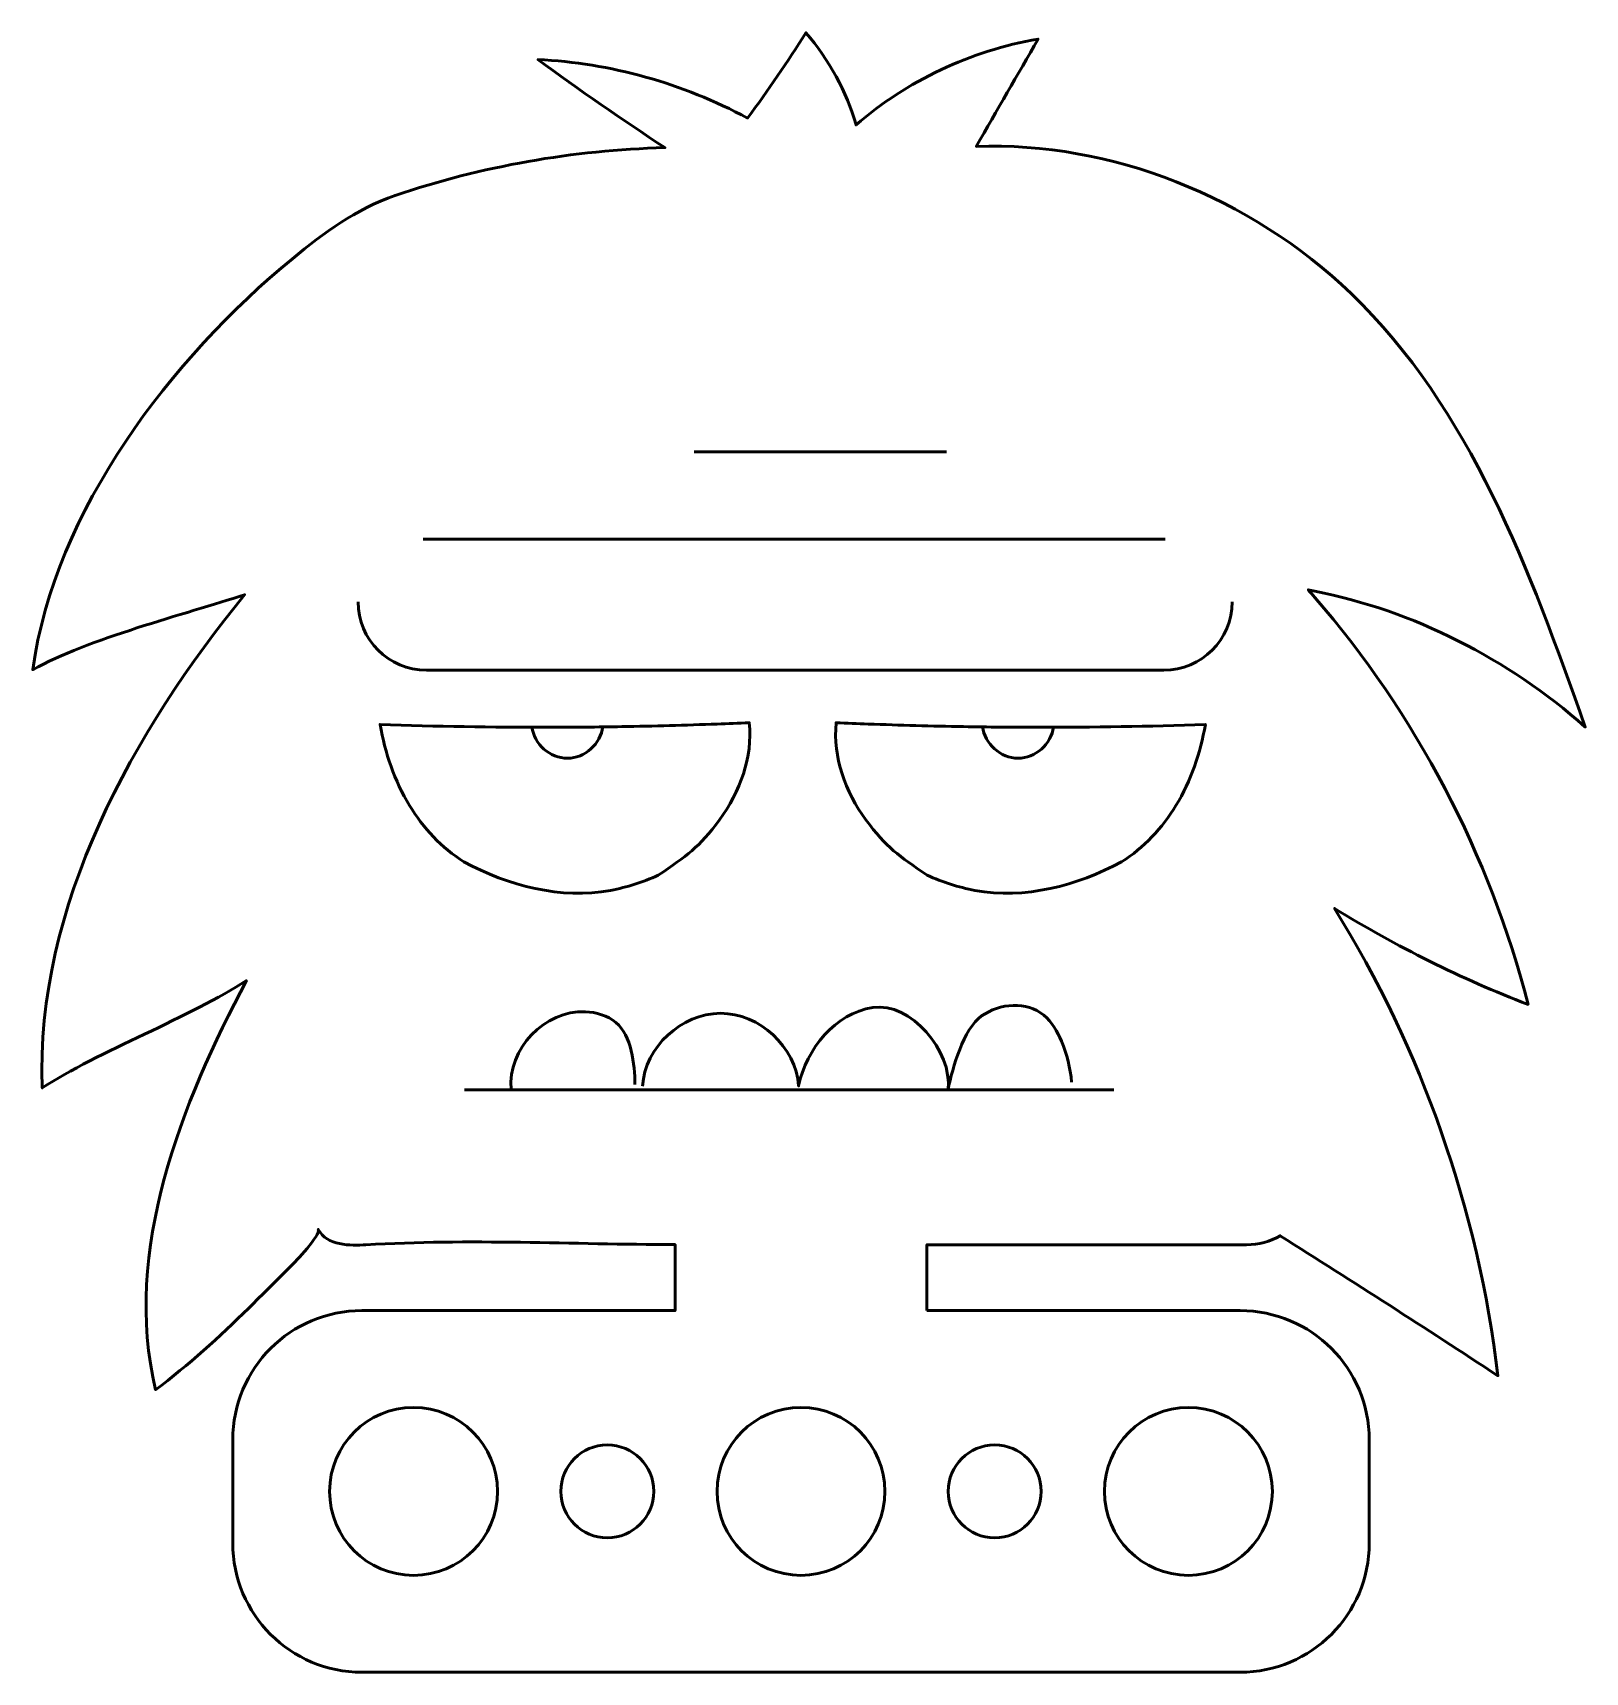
# Model space of a CAD drawing. Header units: centimetres. Extents: x -12.97 to -6.96, y -10.74 to -4.39.
import ezdxf

# ---------------------------------------------------------------- set-up
doc = ezdxf.new("R2010")
doc.units = ezdxf.units.CM
doc.header["$MEASUREMENT"] = 0
doc.layers.add('Layer 1', color=7, linetype='Continuous')

msp = doc.modelspace()

# ---------------------------------------------------------------- linework, layer by layer
at = {"layer": 'Layer 1', "lineweight": 53}
for points, knots in [([(-9.51245, -9.33597), (-9.51245, -9.33597), (-9.51245, -9.08071), (-9.51245, -9.08071), (-9.51245, -9.08071), (-9.51245, -9.08071), (-8.98568, -9.08071), (-8.98568, -9.08071), (-8.98568, -9.08071), (-8.98568, -9.08071), (-8.27461, -9.08071), (-8.27461, -9.08071), (-8.27461, -9.08071), (-8.2274, -9.08071), (-8.18288, -9.06814), (-8.14454, -9.0461), (-8.14454, -9.0461), (-7.86169, -9.22422), (-7.58083, -9.40501), (-7.30175, -9.58842), (-7.30175, -9.58842), (-7.37735, -8.94824), (-7.59628, -8.32411), (-7.93398, -7.77915), (-7.93398, -7.77915), (-7.69439, -7.92687), (-7.44282, -8.05144), (-7.1849, -8.15063), (-7.1849, -8.15063), (-7.33259, -7.57259), (-7.61963, -7.02654), (-8.01005, -6.57505), (-8.01005, -6.57505), (-8.01845, -6.5649), (-8.02726, -6.55521), (-8.03586, -6.54528), (-8.03586, -6.54528), (-8.02726, -6.54682), (-8.01866, -6.54859), (-8.01005, -6.55034), (-8.01005, -6.55034), (-7.62977, -6.62662), (-7.26293, -6.81048), (-6.96358, -7.07657), (-6.96358, -7.07657), (-7.17762, -6.47121), (-7.40711, -5.84425), (-7.86985, -5.39848), (-7.86985, -5.39848), (-8.25939, -5.02327), (-8.80171, -4.80966), (-9.32132, -4.82862), (-9.32132, -4.82862), (-9.24106, -4.68929), (-9.16124, -4.55063), (-9.08189, -4.41285), (-9.08189, -4.41285), (-9.34446, -4.45914), (-9.58959, -4.57443), (-9.78648, -4.74528), (-9.78648, -4.74528), (-9.82328, -4.61632), (-9.89053, -4.49331), (-9.98111, -4.3888), (-9.98111, -4.3888), (-10.05144, -4.50147), (-10.12685, -4.61168), (-10.20686, -4.71882), (-10.20686, -4.71882), (-10.45774, -4.58415), (-10.73837, -4.50588), (-11.01878, -4.49241), (-11.01878, -4.49241), (-10.85786, -4.61057), (-10.69385, -4.72435), (-10.52694, -4.83346), (-10.52694, -4.83346), (-10.88276, -4.84293), (-11.23592, -4.90532), (-11.57123, -5.01864), (-11.57123, -5.01864), (-11.72621, -5.07354), (-11.84327, -5.16016), (-11.96871, -5.26336), (-11.96871, -5.26336), (-12.43718, -5.64827), (-12.8898, -6.2371), (-12.97423, -6.855), (-12.97423, -6.855), (-12.76346, -6.73619), (-12.38273, -6.63897), (-12.15389, -6.56447), (-12.15389, -6.56447), (-12.57982, -7.08429), (-12.96695, -7.7741), (-12.9374, -8.47381), (-12.9374, -8.47381), (-12.72534, -8.33428), (-12.35606, -8.19582), (-12.14707, -8.05846), (-12.14707, -8.05846), (-12.39749, -8.53069), (-12.62768, -9.10474), (-12.49893, -9.64266), (-12.49893, -9.64266), (-12.37058, -9.54633), (-12.2522, -9.43883), (-12.13809, -9.32621), (-12.13809, -9.32621), (-12.08362, -9.27249), (-12.0297, -9.21821), (-11.97522, -9.16445), (-11.97522, -9.16445), (-11.95929, -9.14871), (-11.85806, -9.04274), (-11.86893, -9.02148), (-11.86893, -9.02148), (-11.83613, -9.08563), (-11.7435, -9.08463), (-11.68412, -9.08109), (-11.68412, -9.08109), (-11.28831, -9.05763), (-10.8843, -9.07938), (-10.48745, -9.08065), (-10.48745, -9.08065), (-10.48745, -9.08065), (-10.48745, -9.33597), (-10.48745, -9.33597), (-10.48745, -9.33597), (-10.48745, -9.33597), (-11.69995, -9.33597), (-11.69995, -9.33597), (-11.69995, -9.33597), (-11.97609, -9.33597), (-12.19995, -9.55983), (-12.19995, -9.83597), (-12.19995, -9.83597), (-12.19995, -9.83597), (-12.19995, -10.23597), (-12.19995, -10.23597), (-12.19995, -10.23597), (-12.19995, -10.51211), (-11.97609, -10.73597), (-11.69995, -10.73597), (-11.69995, -10.73597), (-11.69995, -10.73597), (-8.29995, -10.73597), (-8.29995, -10.73597), (-8.29995, -10.73597), (-8.02381, -10.73597), (-7.79995, -10.51211), (-7.79995, -10.23597), (-7.79995, -10.23597), (-7.79995, -10.23597), (-7.79995, -9.83597), (-7.79995, -9.83597), (-7.79995, -9.83597), (-7.79995, -9.55983), (-8.02381, -9.33597), (-8.29995, -9.33597), (-8.29995, -9.33597), (-8.29995, -9.33597), (-9.51245, -9.33597), (-9.51245, -9.33597)], [0, 0, 0, 0, 0.0238095, 0.0238095, 0.0238095, 0.0238095, 0.047619, 0.047619, 0.047619, 0.047619, 0.0714286, 0.0714286, 0.0714286, 0.0714286, 0.0952381, 0.0952381, 0.0952381, 0.0952381, 0.1190476, 0.1190476, 0.1190476, 0.1190476, 0.1428571, 0.1428571, 0.1428571, 0.1428571, 0.1666667, 0.1666667, 0.1666667, 0.1666667, 0.1904762, 0.1904762, 0.1904762, 0.1904762, 0.2142857, 0.2142857, 0.2142857, 0.2142857, 0.2380952, 0.2380952, 0.2380952, 0.2380952, 0.2619048, 0.2619048, 0.2619048, 0.2619048, 0.2857143, 0.2857143, 0.2857143, 0.2857143, 0.3095238, 0.3095238, 0.3095238, 0.3095238, 0.3333333, 0.3333333, 0.3333333, 0.3333333, 0.3571429, 0.3571429, 0.3571429, 0.3571429, 0.3809524, 0.3809524, 0.3809524, 0.3809524, 0.4047619, 0.4047619, 0.4047619, 0.4047619, 0.4285714, 0.4285714, 0.4285714, 0.4285714, 0.452381, 0.452381, 0.452381, 0.452381, 0.4761905, 0.4761905, 0.4761905, 0.4761905, 0.5, 0.5, 0.5, 0.5, 0.5238095, 0.5238095, 0.5238095, 0.5238095, 0.547619, 0.547619, 0.547619, 0.547619, 0.5714286, 0.5714286, 0.5714286, 0.5714286, 0.5952381, 0.5952381, 0.5952381, 0.5952381, 0.6190476, 0.6190476, 0.6190476, 0.6190476, 0.6428571, 0.6428571, 0.6428571, 0.6428571, 0.6666667, 0.6666667, 0.6666667, 0.6666667, 0.6904762, 0.6904762, 0.6904762, 0.6904762, 0.7142857, 0.7142857, 0.7142857, 0.7142857, 0.7380952, 0.7380952, 0.7380952, 0.7380952, 0.7619048, 0.7619048, 0.7619048, 0.7619048, 0.7857143, 0.7857143, 0.7857143, 0.7857143, 0.8095238, 0.8095238, 0.8095238, 0.8095238, 0.8333333, 0.8333333, 0.8333333, 0.8333333, 0.8571429, 0.8571429, 0.8571429, 0.8571429, 0.8809524, 0.8809524, 0.8809524, 0.8809524, 0.9047619, 0.9047619, 0.9047619, 0.9047619, 0.9285714, 0.9285714, 0.9285714, 0.9285714, 0.952381, 0.952381, 0.952381, 0.952381, 1, 1, 1, 1]), ([(-11.82495, -10.03597), (-11.82495, -9.85648), (-11.67944, -9.71097), (-11.49995, -9.71097), (-11.49995, -9.71097), (-11.32046, -9.71097), (-11.17495, -9.85648), (-11.17495, -10.03597), (-11.17495, -10.03597), (-11.17495, -10.21546), (-11.32046, -10.36097), (-11.49995, -10.36097), (-11.49995, -10.36097), (-11.67944, -10.36097), (-11.82495, -10.21546), (-11.82495, -10.03597)], [0, 0, 0, 0, 0.2, 0.2, 0.2, 0.2, 0.4, 0.4, 0.4, 0.4, 0.6, 0.6, 0.6, 0.6, 1, 1, 1, 1]), ([(-10.32495, -10.03597), (-10.32495, -9.85648), (-10.17944, -9.71097), (-9.99995, -9.71097), (-9.99995, -9.71097), (-9.82046, -9.71097), (-9.67495, -9.85648), (-9.67495, -10.03597), (-9.67495, -10.03597), (-9.67495, -10.21546), (-9.82046, -10.36097), (-9.99995, -10.36097), (-9.99995, -10.36097), (-10.17944, -10.36097), (-10.32495, -10.21546), (-10.32495, -10.03597)], [0, 0, 0, 0, 0.2, 0.2, 0.2, 0.2, 0.4, 0.4, 0.4, 0.4, 0.6, 0.6, 0.6, 0.6, 1, 1, 1, 1]), ([(-8.82495, -10.03597), (-8.82495, -9.85648), (-8.67944, -9.71097), (-8.49995, -9.71097), (-8.49995, -9.71097), (-8.32046, -9.71097), (-8.17495, -9.85648), (-8.17495, -10.03597), (-8.17495, -10.03597), (-8.17495, -10.21546), (-8.32046, -10.36097), (-8.49995, -10.36097), (-8.49995, -10.36097), (-8.67944, -10.36097), (-8.82495, -10.21546), (-8.82495, -10.03597)], [0, 0, 0, 0, 0.2, 0.2, 0.2, 0.2, 0.4, 0.4, 0.4, 0.4, 0.6, 0.6, 0.6, 0.6, 1, 1, 1, 1]), ([(-10.92995, -10.03597), (-10.92995, -9.93656), (-10.84936, -9.85597), (-10.74995, -9.85597), (-10.74995, -9.85597), (-10.65054, -9.85597), (-10.56995, -9.93656), (-10.56995, -10.03597), (-10.56995, -10.03597), (-10.56995, -10.13538), (-10.65054, -10.21597), (-10.74995, -10.21597), (-10.74995, -10.21597), (-10.84936, -10.21597), (-10.92995, -10.13538), (-10.92995, -10.03597)], [0, 0, 0, 0, 0.2, 0.2, 0.2, 0.2, 0.4, 0.4, 0.4, 0.4, 0.6, 0.6, 0.6, 0.6, 1, 1, 1, 1]), ([(-9.42995, -10.03597), (-9.42995, -9.93656), (-9.34936, -9.85597), (-9.24995, -9.85597), (-9.24995, -9.85597), (-9.15054, -9.85597), (-9.06995, -9.93656), (-9.06995, -10.03597), (-9.06995, -10.03597), (-9.06995, -10.13538), (-9.15054, -10.21597), (-9.24995, -10.21597), (-9.24995, -10.21597), (-9.34936, -10.21597), (-9.42995, -10.13538), (-9.42995, -10.03597)], [0, 0, 0, 0, 0.2, 0.2, 0.2, 0.2, 0.4, 0.4, 0.4, 0.4, 0.6, 0.6, 0.6, 0.6, 1, 1, 1, 1])]:
    msp.add_open_spline(points, degree=3, knots=knots, dxfattribs=at)
at = {"layer": 'Layer 1', "color": 5, "lineweight": 53}
for points in [[(-10.41336, -6.01179), (-10.41336, -6.01179), (-9.43601, -6.01179), (-9.43601, -6.01179)], [(-11.4629, -6.34982), (-11.4629, -6.34982), (-8.59045, -6.34982), (-8.59045, -6.34982)], [(-11.45049, -6.85684), (-11.59598, -6.85684), (-11.71502, -6.7378), (-11.71502, -6.59231)], [(-8.33027, -6.59231), (-8.33027, -6.7378), (-8.4493, -6.85684), (-8.59482, -6.85684)], [(-8.59482, -6.85684), (-8.59482, -6.85684), (-11.45049, -6.85684), (-11.45049, -6.85684)], [(-11.30251, -8.48086), (-11.30251, -8.48086), (-8.78896, -8.48086), (-8.78896, -8.48086)]]:
    msp.add_open_spline(points, degree=3, dxfattribs=at)
for points, knots in [([(-10.97764, -7.07766), (-11.19502, -7.07791), (-11.4124, -7.07427), (-11.62968, -7.06665), (-11.62968, -7.06665), (-11.61028, -7.17687), (-11.57388, -7.28469), (-11.51577, -7.38028), (-11.51577, -7.38028), (-11.46277, -7.46744), (-11.39128, -7.54413), (-11.30518, -7.59854), (-11.30518, -7.59854), (-11.13228, -7.69096), (-10.92998, -7.74477), (-10.73692, -7.70932), (-10.73692, -7.70932), (-10.6736, -7.69665), (-10.61167, -7.67691), (-10.55274, -7.65045), (-10.55274, -7.65045), (-10.44201, -7.57512), (-10.39452, -7.5439), (-10.31544, -7.43577), (-10.31544, -7.43577), (-10.23633, -7.32755), (-10.18648, -7.19328), (-10.2, -7.05993), (-10.2, -7.05993), (-10.24138, -7.06175), (-10.28275, -7.06344), (-10.32414, -7.065), (-10.32414, -7.065), (-10.44703, -7.0696), (-10.56999, -7.07296), (-10.69297, -7.07505), (-10.69297, -7.07505), (-10.78786, -7.07667), (-10.88276, -7.07755), (-10.97764, -7.07766)], [0, 0, 0, 0, 0.0909091, 0.0909091, 0.0909091, 0.0909091, 0.1818182, 0.1818182, 0.1818182, 0.1818182, 0.2727273, 0.2727273, 0.2727273, 0.2727273, 0.3636364, 0.3636364, 0.3636364, 0.3636364, 0.4545455, 0.4545455, 0.4545455, 0.4545455, 0.5454545, 0.5454545, 0.5454545, 0.5454545, 0.6363636, 0.6363636, 0.6363636, 0.6363636, 0.7272727, 0.7272727, 0.7272727, 0.7272727, 0.8181818, 0.8181818, 0.8181818, 0.8181818, 1, 1, 1, 1]), ([(-11.04165, -7.07583), (-11.03372, -7.14234), (-10.97111, -7.19783), (-10.90413, -7.19767), (-10.90413, -7.19767), (-10.83713, -7.19753), (-10.77477, -7.14181), (-10.76712, -7.07525)], [0, 0, 0, 0, 0.3333333, 0.3333333, 0.3333333, 0.3333333, 1, 1, 1, 1]), ([(-9.08621, -7.07766), (-8.86881, -7.07791), (-8.65143, -7.07427), (-8.43416, -7.06665), (-8.43416, -7.06665), (-8.45356, -7.17687), (-8.48997, -7.28469), (-8.54805, -7.38028), (-8.54805, -7.38028), (-8.60104, -7.46744), (-8.67254, -7.54413), (-8.75863, -7.59854), (-8.75863, -7.59854), (-8.93155, -7.69096), (-9.13385, -7.74477), (-9.32692, -7.70932), (-9.32692, -7.70932), (-9.39022, -7.69665), (-9.45216, -7.67691), (-9.51109, -7.65045), (-9.51109, -7.65045), (-9.62181, -7.57512), (-9.6693, -7.5439), (-9.74839, -7.43577), (-9.74839, -7.43577), (-9.8275, -7.32755), (-9.87735, -7.19328), (-9.86383, -7.05993), (-9.86383, -7.05993), (-9.82244, -7.06175), (-9.78108, -7.06344), (-9.73969, -7.065), (-9.73969, -7.065), (-9.6168, -7.0696), (-9.49383, -7.07296), (-9.37087, -7.07505), (-9.37087, -7.07505), (-9.27599, -7.07667), (-9.18109, -7.07755), (-9.08621, -7.07766)], [0, 0, 0, 0, 0.0909091, 0.0909091, 0.0909091, 0.0909091, 0.1818182, 0.1818182, 0.1818182, 0.1818182, 0.2727273, 0.2727273, 0.2727273, 0.2727273, 0.3636364, 0.3636364, 0.3636364, 0.3636364, 0.4545455, 0.4545455, 0.4545455, 0.4545455, 0.5454545, 0.5454545, 0.5454545, 0.5454545, 0.6363636, 0.6363636, 0.6363636, 0.6363636, 0.7272727, 0.7272727, 0.7272727, 0.7272727, 0.8181818, 0.8181818, 0.8181818, 0.8181818, 1, 1, 1, 1]), ([(-9.02218, -7.07583), (-9.03011, -7.14234), (-9.09272, -7.19783), (-9.15972, -7.19767), (-9.15972, -7.19767), (-9.22669, -7.19753), (-9.28906, -7.14181), (-9.29671, -7.07525)], [0, 0, 0, 0, 0.3333333, 0.3333333, 0.3333333, 0.3333333, 1, 1, 1, 1]), ([(-11.12241, -8.48007), (-11.13644, -8.32371), (-10.99205, -8.17233), (-10.8352, -8.17898), (-10.8352, -8.17898), (-10.79245, -8.18078), (-10.74903, -8.19326), (-10.71628, -8.22078), (-10.71628, -8.22078), (-10.65567, -8.27161), (-10.64428, -8.38149), (-10.6426, -8.46057)], [0, 0, 0, 0, 0.25, 0.25, 0.25, 0.25, 0.5, 0.5, 0.5, 0.5, 1, 1, 1, 1]), ([(-10.61369, -8.46705), (-10.60324, -8.31588), (-10.46335, -8.18514), (-10.31179, -8.18495), (-10.31179, -8.18495), (-10.16024, -8.18477), (-10.02002, -8.3151), (-10.00917, -8.46627), (-10.00917, -8.46627), (-9.97859, -8.32119), (-9.86828, -8.18535), (-9.72178, -8.16256), (-9.72178, -8.16256), (-9.57527, -8.13976), (-9.41308, -8.33238), (-9.43063, -8.47962), (-9.43063, -8.47962), (-9.41229, -8.39503), (-9.37165, -8.24547), (-9.30106, -8.19537), (-9.30106, -8.19537), (-9.23047, -8.14532), (-9.12634, -8.13733), (-9.05954, -8.19233), (-9.05954, -8.19233), (-9.02784, -8.21843), (-9.00709, -8.25549), (-8.99136, -8.29343), (-8.99136, -8.29343), (-8.97056, -8.34363), (-8.95725, -8.39697), (-8.95203, -8.45107)], [0, 0, 0, 0, 0.1111111, 0.1111111, 0.1111111, 0.1111111, 0.2222222, 0.2222222, 0.2222222, 0.2222222, 0.3333333, 0.3333333, 0.3333333, 0.3333333, 0.4444444, 0.4444444, 0.4444444, 0.4444444, 0.5555556, 0.5555556, 0.5555556, 0.5555556, 0.6666667, 0.6666667, 0.6666667, 0.6666667, 0.7777778, 0.7777778, 0.7777778, 0.7777778, 1, 1, 1, 1])]:
    msp.add_open_spline(points, degree=3, knots=knots, dxfattribs=at)

doc.saveas('drawing.dxf')
